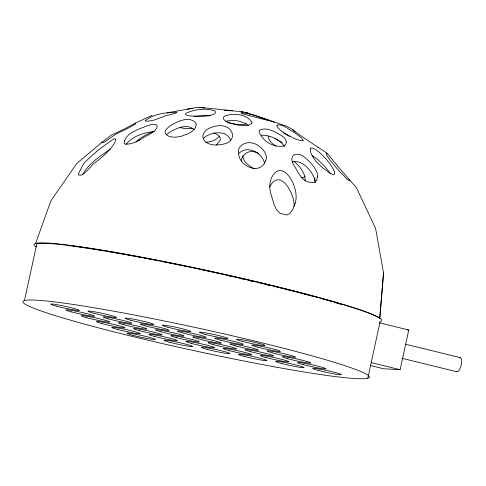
<?xml version="1.0" encoding="UTF-8"?>
<svg xmlns="http://www.w3.org/2000/svg" width="486" height="486" viewBox="0 0 486 486"><rect width="100%" height="100%" fill="white"/><g stroke="black" fill="none" stroke-linecap="round" stroke-linejoin="round"><path stroke-width="0.73" d="M294.018 206.416C295.373 194.856 280.094 166.498 269.572 187.092M35.709 243.049L50.951 200.712L76.764 163.527L102.036 142.185L111.233 135.126L112.934 134.373A22.866 1.312 -25.5 0 0 125.631 128.34L135.138 123.225L152.136 115.279M242.721 112.053L241.524 111.652L247.149 112.716L287.092 126.372L292.584 129.476L295.087 131.949M349.136 179.079L349.707 180.294A11.779 1.337 48.7 0 1 346.931 178.982L338.833 170.635A22.866 2.588 48.7 0 1 330.158 160.149L326.647 155.064L326.13 153.169L328.536 154.797L333.572 161.139A22.866 1.021 50.1 0 0 342.612 171.892L356.414 187.663L375.599 228.469L383.539 272.992L379.791 318.603M379.76 317.826L383.539 272.992M246.05 123.134L245.928 123.869L244.853 124.373L242.897 124.61L236.919 124.24A14.44 2.758 10.4 0 1 227.363 122.606M268.922 136.129L268.618 137.714A16.961 6.628 24.6 0 0 273.029 144.056L275.945 146.213M305.159 180.968L304.983 176.904A22.866 10.941 42.2 0 0 299.157 166.327L293.945 161.121M315.043 177.809L314.703 179.516L315.11 182.438M24.464 300.555L36.821 243.881A177.281 11.439 12.3 0 1 231.713 276.157A177.281 11.439 12.3 0 1 380.149 321.55L367.793 378.223A177.281 11.439 12.3 0 1 90.177 325.65A177.281 11.439 12.3 0 1 130.412 314.29A177.281 11.439 12.3 0 1 367.793 378.223M370.399 365.515L383.661 368.771L400.1 369.682L408.75 330.012L379.28 322.783M102.036 142.185L101.89 142.75L102.862 142.72L105 141.651L116.519 133.747A22.866 2.308 -24.3 0 0 128.839 127.824L134.27 124.683L135.533 123.699L135.679 123.207L135.138 123.225M82.778 174.535C88.78 163.035 100.541 156.188 110.729 148.765M268.886 120.346L267.822 120.249A14.44 0.729 16 0 1 260.089 118.438L243.583 114.131A14.75 0.996 12.2 0 1 244.027 112.995L253.716 115.139L271.504 121.312M126.117 144.409C132.484 135.94 144.111 132.721 154.147 131.469M219.314 136.42C215.954 140.205 210.778 142.216 205.772 142.246M216.24 145.095L220.128 140.43L220.468 138.686C219.769 135.594 216.653 133.942 213.901 132.945M136.001 142.112L138.407 139.822A22.866 8.274 -22.1 0 1 149.67 133.109L153.916 131.439M238.93 153.363C247.647 144.676 262.732 153.005 264.645 163.667M292.208 162.16C302.335 158.564 313.877 172.955 315.39 181.879M167.129 112.977L168.563 112.624M169.28 112.448L196.563 107.503L204.327 107.856L203.397 108.007M225.698 121.336C233.523 119.252 242.247 120.923 248.771 125.655M194.254 116.336L202.085 115.461L210.45 115.771M187.28 109.125L190.275 108.743M191.66 108.603L192.997 108.499M192.942 128.371L185.907 128.541A13.505 4.514 -4.3 0 1 180.002 127.375M261.371 135.187C269.955 135.017 279.59 139.354 284.444 146.347M242.156 111.634L226.768 110.431A14.75 0.966 4.7 0 1 224.155 110.322M407.256 329.927L408.75 330.012M194.005 116.148L201.55 116.494L208.865 115.723A16.961 4.605 0.5 0 0 215.249 113.007L215.529 111.914L214.794 110.851C205.681 107.825 194.382 109.307 185.713 113.402L185.488 114.246L186.296 114.988A13.511 2.831 -4.1 0 0 193.993 116.154M231.306 110.547L232.308 110.65L199.795 107.4M245.837 112.758L247.556 112.855M240.449 278.606L242.642 279.122M250.679 281.017L253.601 281.704M267.385 284.948L269.548 285.458M405.913 344.295L460.193 357.617M401.904 358.267L456.919 371.766M371.365 362.635L400.1 369.682M260.138 117.533L261.346 117.885M261.948 118.062L268.193 120.127M272.154 121.543L274.238 122.332M292.566 129.464L297.335 133.213A16.961 0.747 34.1 0 0 306.854 139.834L327.303 153.345M258.85 153.527C253.911 150.611 247.01 150.593 243.437 155.684A22.866 15.133 12.8 0 0 241.275 160.957M282.378 142.86L274.942 138.407M283.253 132.757L289.474 136.378M312.14 155.502L317.48 159.238L323.785 165.392A22.866 5.941 45.4 0 1 330.237 173.605M194.139 129.89C189.224 124.325 180.634 126.682 174.875 129.519A22.866 8.608 -15.9 0 0 166.267 134.865M230.595 140.162C227.011 130.212 213.172 131.694 205.918 136.378A22.866 12.284 1 0 0 203.47 138.522M459.44 357.757A7.266 2.703 -76.2 0 1 461.238 365.089A7.266 2.703 -76.2 0 1 456.275 371.419M36.195 246.961A177.597 11.464 12.3 0 1 182.912 265.356A177.597 11.464 12.3 0 1 379.706 318.196M304.807 176.588A11.792 6.804 34.7 0 1 301.733 177.882M68.781 245.813A171.783 11.087 12.3 0 1 70.446 246.007M73.015 246.329A171.783 11.087 12.3 0 1 74.771 246.554M76.697 246.803A171.783 11.087 12.3 0 1 78.009 246.979M79.346 247.161A171.783 11.087 12.3 0 1 81.393 247.447M82.79 247.641A171.783 11.087 12.3 0 1 84.2 247.848M85.633 248.054A171.783 11.087 12.3 0 1 87.091 248.267M88.567 248.486A171.783 11.087 12.3 0 1 90.815 248.82M92.334 249.057A171.783 11.087 12.3 0 1 93.871 249.294M95.426 249.531A171.783 11.087 12.3 0 1 96.993 249.78M98.579 250.029A171.783 11.087 12.3 0 1 100.979 250.418M102.601 250.679A171.783 11.087 12.3 0 1 104.229 250.946M105.869 251.213A171.783 11.087 12.3 0 1 142.319 257.702M143.899 257.999A171.783 11.087 12.3 0 1 151.778 259.506M153.23 259.791A171.783 11.087 12.3 0 1 159.122 260.939M162.84 261.675A171.783 11.087 12.3 0 1 186.266 266.443M186.982 266.589A171.783 11.087 12.3 0 1 188.422 266.893M189.868 267.197A171.783 11.087 12.3 0 1 192.772 267.804M194.23 268.114A171.783 11.087 12.3 0 1 197.152 268.734M198.616 269.05A171.783 11.087 12.3 0 1 222.12 274.177M223.578 274.499A171.783 11.087 12.3 0 1 226.482 275.149M227.922 275.477A171.783 11.087 12.3 0 1 230.085 275.963M232.308 276.467A171.783 11.087 12.3 0 1 245.691 279.547M247.174 279.893A171.783 11.087 12.3 0 1 255.994 281.971M257.452 282.317A171.783 11.087 12.3 0 1 270.283 285.41M273.138 286.108A171.783 11.087 12.3 0 1 282.311 288.386M283.824 288.769A171.783 11.087 12.3 0 1 301.369 293.271M302.766 293.641A171.783 11.087 12.3 0 1 310.238 295.634M311.034 295.846A171.783 11.087 12.3 0 1 314.199 296.703M315.766 297.134A171.783 11.087 12.3 0 1 318.093 297.772M321.143 298.623A171.783 11.087 12.3 0 1 324.867 299.668M326.331 300.081A171.783 11.087 12.3 0 1 328.487 300.7M329.903 301.107A171.783 11.087 12.3 0 1 331.993 301.715M334.708 302.511A171.783 11.087 12.3 0 1 337.977 303.483M339.246 303.865A171.783 11.087 12.3 0 1 341.111 304.436M254.488 168.903A11.779 7.533 24.7 0 1 252.756 168.035C248.789 165.416 244.379 162.646 243.109 157.719A22.866 15.133 12.8 0 1 242.787 155.781M318.16 147.325A13.505 0.747 35 0 1 318.148 147.568M139.725 140.648A11.779 4.265 -22.1 0 1 137.095 140.223M229.489 276.042A171.467 11.063 12.3 0 1 230.953 276.37M285.349 289.34A171.467 11.063 12.3 0 1 287.597 289.905M304.2 294.2A171.467 11.063 12.3 0 1 306.259 294.747M295.136 203.324L292.73 209.545L289.911 213.433L286.789 215.019L280.021 213.293L276.826 210.152L274.219 204.94L270.708 193.276A38.576 28.17 29.1 0 1 270.963 179.115C277.907 162.573 289.358 173.107 293.641 184.716A38.576 25.187 43.3 0 1 296.004 199.521L295.136 203.324M317.455 176.831L316.72 180.02L315.244 182.001L313.124 182.645L311.866 182.286C303.568 183.046 298.878 174.024 295.476 167.828A22.866 11.002 32.3 0 1 291.837 158.886L292.365 156.65L293.751 155.077C300.925 151.723 306.842 159.311 311.38 163.739A22.866 8.815 40 0 1 317.261 173.289L317.455 176.831M115.571 139.731L115.054 141.918L113.359 144.907L110.601 148.497A38.576 13.535 -35.5 0 1 98.099 160.344L93.342 163.831L88.525 169.316L84.321 173.247L81.186 175.179L78.361 174.954L78.86 172.87L83.884 163.302L87.523 159.718A38.576 6.111 -39 0 1 101.112 147.932L112.746 139.537L114.818 138.498L115.571 139.731M124.592 140.563L124.076 142.75L124.774 143.978C132.581 144.925 139.391 140.102 145.806 136.268A22.866 8.608 -15.9 0 0 155.289 130.06L156.778 128.025L157.203 126.251L156.547 124.853C151.128 123.189 145.308 126.961 140.168 128.48A22.866 5.692 -21.1 0 0 128.948 134.464L126.293 137.574L124.592 140.563M196.216 124.799L195.688 127.034A22.866 10.856 -8.4 0 1 188.459 133.614L180.695 136.457L176.679 137.082A11.779 5.589 -8.4 0 1 167.245 135.4L165.677 133.85L165.015 132.453L165.447 130.673L166.929 128.644A22.866 8.608 -15.9 0 1 176.418 122.436C182.177 119.599 190.767 117.241 195.682 122.806L196.216 124.799M286.357 141.997L285.829 144.233L284.438 145.806C274.353 148.291 262.61 141.535 259.068 131.718L259.378 130.473C264.384 127.186 270.951 130.023 275.793 132.332C279.517 134.841 285.968 136.76 286.357 141.997M310.712 148.194L310.287 149.967L310.718 152.416A22.866 8.815 40 0 0 316.599 161.966L322.911 167.992L329.083 172.421A11.779 3.062 45.4 0 0 334.483 174.231L334.781 173.046L334.253 171.054L332.928 168.387A22.866 5.941 45.4 0 0 325.328 158.308C321.319 154.329 317.37 149.615 311.842 147.805L310.712 148.194M251.936 122.399L251.62 123.644L248.243 125.291L242.022 125.588A13.505 4.392 12.1 0 1 231.154 123.225C228.335 122.205 224.55 121.555 223.262 118.469A16.961 5.273 6 0 1 227.023 115.249C235.315 113.384 247.289 114.386 251.936 122.399M277.063 125.072L276.838 125.917C280.574 132.235 288.216 135.096 294.413 138.474A13.505 2.91 28.3 0 0 302.067 140.661L303.1 140.697L303.258 140.168L300.949 137.581A16.961 2.308 31.9 0 0 292.505 131.372C287.706 128.875 282.876 123.985 277.063 125.072M176.77 112.199L175.434 113.372L165.355 115.808L154.475 119.993L148.151 121.196L145.32 121.014L145.472 120.522C154.105 113.451 166.242 112.673 176.77 112.199M265.441 160.969C260.271 175.501 239.44 166.534 238.681 153.947A22.866 12.8 11.9 0 1 240.473 146.28C248.048 138.68 260.083 144.142 264.755 152.215A22.866 12.363 22.7 0 1 265.775 160.52L265.441 160.969M230.346 140.746C226.992 144.257 222.005 144.306 217.534 144.956A11.779 6.33 1 0 1 207.03 142.86L204.709 141.031L203.288 138.82L202.856 136.372A22.866 12.284 1 0 1 207.461 129.294C214.715 124.61 228.554 123.128 232.138 133.079A22.866 12.8 11.9 0 1 230.346 140.746M206.872 349.288A14.531 0.936 12.3 0 0 229.629 353.595A14.531 0.936 12.3 0 0 210.171 348.353A14.531 0.936 12.3 0 0 206.872 349.288M235.485 345.904A14.531 0.936 12.3 0 0 258.242 350.212A14.531 0.936 12.3 0 0 238.784 344.975A14.531 0.936 12.3 0 0 235.485 345.904M117.32 329.393A14.531 0.936 12.3 0 0 140.071 333.7A14.531 0.936 12.3 0 0 120.619 328.463A14.531 0.936 12.3 0 0 117.32 329.393M220.249 340.085A14.531 0.936 12.3 0 0 243.006 344.392A14.531 0.936 12.3 0 0 223.548 339.155A14.531 0.936 12.3 0 0 220.249 340.085M318.348 370.399A14.531 0.936 12.3 0 0 341.105 374.706A14.531 0.936 12.3 0 0 321.647 369.463A14.531 0.936 12.3 0 0 318.348 370.399M86.848 317.753A14.531 0.936 12.3 0 0 109.605 322.066A14.531 0.936 12.3 0 0 90.147 316.823A14.531 0.936 12.3 0 0 86.848 317.753M213.561 344.683A14.531 0.936 12.3 0 0 236.318 348.997A14.531 0.936 12.3 0 0 216.859 343.754A14.531 0.936 12.3 0 0 213.561 344.683M154.481 336.427A14.531 0.936 12.3 0 0 177.232 340.741A14.531 0.936 12.3 0 0 157.774 335.498A14.531 0.936 12.3 0 0 154.481 336.427M281.194 363.358A14.531 0.936 12.3 0 0 303.944 367.671A14.531 0.936 12.3 0 0 284.486 362.428A14.531 0.936 12.3 0 0 281.194 363.358M124.009 324.794A14.531 0.936 12.3 0 0 146.76 329.101A14.531 0.936 12.3 0 0 127.308 323.858A14.531 0.936 12.3 0 0 124.009 324.794M169.711 342.247A14.531 0.936 12.3 0 0 192.468 346.561A14.531 0.936 12.3 0 0 173.01 341.318A14.531 0.936 12.3 0 0 169.711 342.247M244.033 356.323A14.531 0.936 12.3 0 0 266.79 360.63A14.531 0.936 12.3 0 0 247.331 355.394A14.531 0.936 12.3 0 0 244.033 356.323M132.556 335.212A14.531 0.936 12.3 0 0 155.307 339.52A14.531 0.936 12.3 0 0 135.855 334.283A14.531 0.936 12.3 0 0 132.556 335.212M191.636 343.468A14.531 0.936 12.3 0 0 214.393 347.776A14.531 0.936 12.3 0 0 194.935 342.533A14.531 0.936 12.3 0 0 191.636 343.468M139.245 330.614A14.531 0.936 12.3 0 0 161.996 334.921A14.531 0.936 12.3 0 0 142.538 329.678A14.531 0.936 12.3 0 0 139.245 330.614M176.4 337.649A14.531 0.936 12.3 0 0 199.157 341.956A14.531 0.936 12.3 0 0 179.699 336.719A14.531 0.936 12.3 0 0 176.4 337.649M102.084 323.573A14.531 0.936 12.3 0 0 124.841 327.886A14.531 0.936 12.3 0 0 105.383 322.643A14.531 0.936 12.3 0 0 102.084 323.573M287.876 358.759A14.531 0.936 12.3 0 0 310.633 363.066A14.531 0.936 12.3 0 0 291.175 357.83A14.531 0.936 12.3 0 0 287.876 358.759M272.646 352.939A14.531 0.936 12.3 0 0 295.397 357.246A14.531 0.936 12.3 0 0 275.939 352.01A14.531 0.936 12.3 0 0 272.646 352.939M71.612 311.939A14.531 0.936 12.3 0 0 94.369 316.246A14.531 0.936 12.3 0 0 74.911 311.004A14.531 0.936 12.3 0 0 71.612 311.939M161.164 331.829A14.531 0.936 12.3 0 0 183.921 336.136A14.531 0.936 12.3 0 0 164.462 330.899A14.531 0.936 12.3 0 0 161.164 331.829M198.324 338.863A14.531 0.936 12.3 0 0 221.081 343.177A14.531 0.936 12.3 0 0 201.623 337.934A14.531 0.936 12.3 0 0 198.324 338.863M250.721 351.724A14.531 0.936 12.3 0 0 273.472 356.031A14.531 0.936 12.3 0 0 254.02 350.789A14.531 0.936 12.3 0 0 250.721 351.724M56.376 306.119A14.531 0.936 12.3 0 0 79.133 310.426A14.531 0.936 12.3 0 0 59.675 305.184A14.531 0.936 12.3 0 0 56.376 306.119M108.773 318.974A14.531 0.936 12.3 0 0 131.53 323.281A14.531 0.936 12.3 0 0 112.072 318.044A14.531 0.936 12.3 0 0 108.773 318.974M93.537 313.154A14.531 0.936 12.3 0 0 116.294 317.461A14.531 0.936 12.3 0 0 96.836 312.225A14.531 0.936 12.3 0 0 93.537 313.154M130.698 320.189A14.531 0.936 12.3 0 0 153.448 324.502A14.531 0.936 12.3 0 0 133.996 319.259A14.531 0.936 12.3 0 0 130.698 320.189M145.934 326.009A14.531 0.936 12.3 0 0 168.685 330.322A14.531 0.936 12.3 0 0 149.226 325.079A14.531 0.936 12.3 0 0 145.934 326.009M167.852 327.23A14.531 0.936 12.3 0 0 190.609 331.537A14.531 0.936 12.3 0 0 171.151 326.3A14.531 0.936 12.3 0 0 167.852 327.23M257.41 347.119A14.531 0.936 12.3 0 0 280.161 351.433A14.531 0.936 12.3 0 0 260.709 346.19A14.531 0.936 12.3 0 0 257.41 347.119M242.174 341.3A14.531 0.936 12.3 0 0 264.931 345.613A14.531 0.936 12.3 0 0 245.473 340.37A14.531 0.936 12.3 0 0 242.174 341.3M205.013 334.265A14.531 0.936 12.3 0 0 227.77 338.572A14.531 0.936 12.3 0 0 208.312 333.335A14.531 0.936 12.3 0 0 205.013 334.265M183.088 333.05A14.531 0.936 12.3 0 0 205.845 337.357A14.531 0.936 12.3 0 0 186.387 332.114A14.531 0.936 12.3 0 0 183.088 333.05M228.797 350.503A14.531 0.936 12.3 0 0 251.554 354.81A14.531 0.936 12.3 0 0 232.095 349.574A14.531 0.936 12.3 0 0 228.797 350.503M265.957 357.538A14.531 0.936 12.3 0 0 288.708 361.851A14.531 0.936 12.3 0 0 269.25 356.609A14.531 0.936 12.3 0 0 265.957 357.538M303.112 364.579A14.531 0.936 12.3 0 0 325.869 368.886A14.531 0.936 12.3 0 0 306.411 363.65A14.531 0.936 12.3 0 0 303.112 364.579"/></g></svg>
